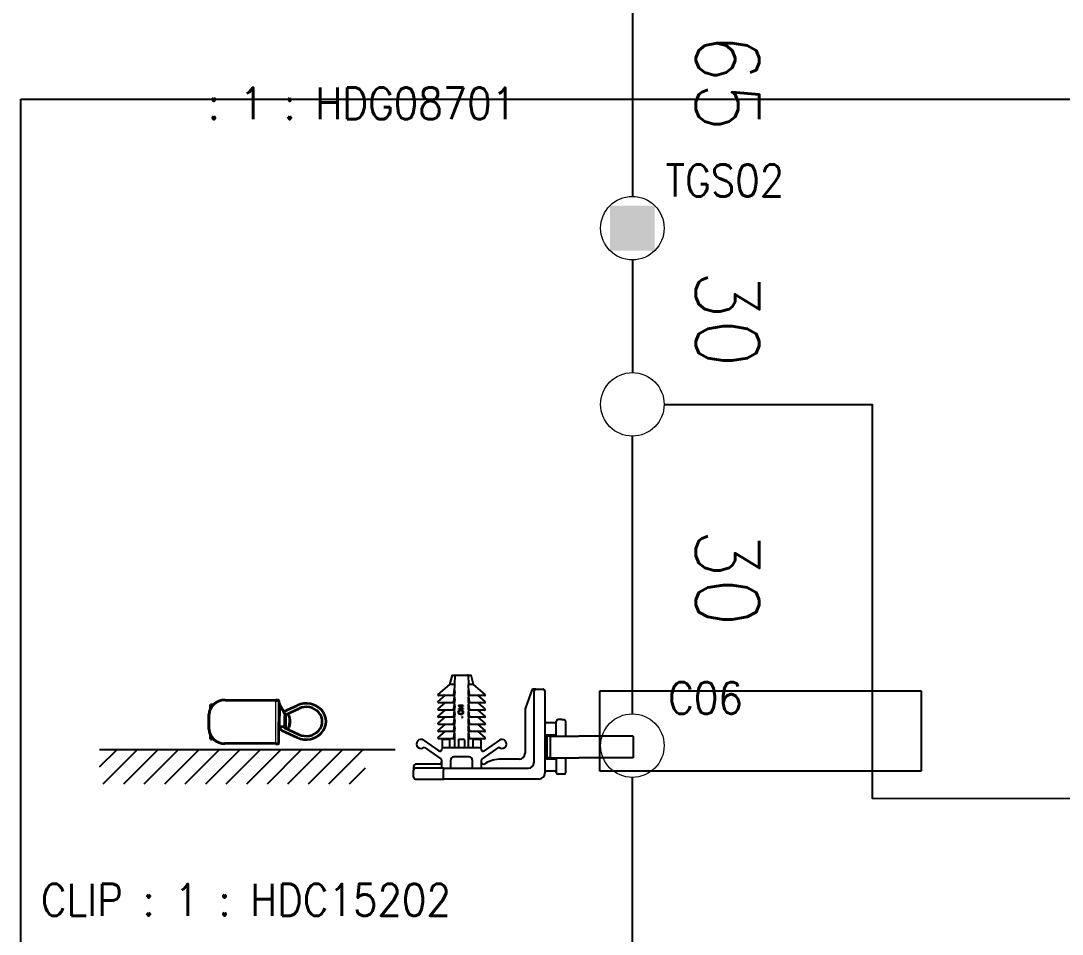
# Model space of a CAD drawing. Header units: inches. Extents: x 47316 to 59086, y 3141 to 11743.
# Drawn here: x 50892.7 to 50974.7, y 4850.4 to 4922.3 of the extents above; entities that cross this region are included whole.
import ezdxf

# ---------------------------------------------------------------- set-up
doc = ezdxf.new("R2010")
doc.units = ezdxf.units.IN
doc.header["$MEASUREMENT"] = 0
doc.layers.add('_BLACK_HOLE', color=7, linetype='Continuous')
doc.styles.get("Standard").update_dxf_attribs({"font": ''})
doc.styles.get('Standard').set_extended_font_data('SimSun')
doc.linetypes.add('_VH_OTCON', pattern='A,0.0001,[7,VeSys.shx,S=0.1,R=0,X=0,Y=0],-0.4,[7,VeSys.shx,S=0.1,R=0,X=0,Y=0],-0.4,["X",Standard,S=1,R=0,X=-0.5,Y=-0.5],-0.0001,[7,VeSys.shx,S=0.1,R=0,X=0,Y=0],-0.4', length=1.2002)

msp = doc.modelspace()

# ---------------------------------------------------------------- linework, layer by layer
at = {"color": 1, "lineweight": -3}
for p, q in [((50892.671, 4916.132), (51038.876, 4916.132)), ((50892.671, 4815.584), (50892.671, 4916.132)), ((50938.301, 4869.523), (50963.604, 4869.523)), ((50938.301, 4863.2), (50938.301, 4869.523)), ((50963.604, 4869.523), (50963.604, 4863.2)), ((50963.604, 4863.2), (50938.301, 4863.2))]:
    msp.add_line(p, q, dxfattribs=at)
at = {"color": 142, "linetype": '_VH_OTCON', "lineweight": -3, "ltscale": 5}
msp.add_lwpolyline([(50943.355, 4892.083), (50959.76, 4892.083), (50959.76, 4861.069), (51082.531, 4861.032)], dxfattribs=at)
at = {"color": 40, "linetype": 'Continuous', "lineweight": 15}
msp.add_circle((50940.855, 4892.083), 2.5, dxfattribs=at)
at = {"layer": '_BLACK_HOLE', "linetype": '_VH_OTCON', "lineweight": -3, "ltscale": 5}
for p, q in [((50940.855, 4927.272), (50940.855, 4908.464)), ((50940.855, 4903.464), (50940.855, 4894.583)), ((50940.855, 4867.716), (50940.855, 4889.583)), ((50940.855, 4807.379), (50940.855, 4862.716))]:
    msp.add_line(p, q, dxfattribs=at)
at = {"layer": '_BLACK_HOLE', "lineweight": -3, "ltscale": 0.040501}
msp.add_line((50926.645, 4870.757), (50926.447, 4870.018), dxfattribs=at)
at = {"layer": '_BLACK_HOLE', "lineweight": -3, "ltscale": 0.012062}
for p, q in [((50926.645, 4870.757), (50926.873, 4870.757)), ((50927.912, 4870.757), (50928.14, 4870.757))]:
    msp.add_line(p, q, dxfattribs=at)
at = {"layer": '_BLACK_HOLE', "lineweight": -3, "ltscale": 0.039137}
for p, q in [((50926.873, 4870.757), (50926.852, 4870.018)), ((50927.912, 4870.757), (50927.933, 4870.018))]:
    msp.add_line(p, q, dxfattribs=at)
at = {"layer": '_BLACK_HOLE', "lineweight": -3, "ltscale": 0.002583}
for p, q in [((50926.873, 4870.757), (50926.922, 4870.757)), ((50927.912, 4870.757), (50927.863, 4870.757))]:
    msp.add_line(p, q, dxfattribs=at)
at = {"layer": '_BLACK_HOLE', "lineweight": -3, "ltscale": 0.04981}
msp.add_line((50926.922, 4870.757), (50927.863, 4870.757), dxfattribs=at)
at = {"layer": '_BLACK_HOLE', "lineweight": -3, "ltscale": 0.040472}
msp.add_line((50928.338, 4870.018), (50928.14, 4870.757), dxfattribs=at)
at = {"layer": '_BLACK_HOLE', "lineweight": -3, "ltscale": 0.063596}
msp.add_line((50926.447, 4870.018), (50925.527, 4869.245), dxfattribs=at)
at = {"layer": '_BLACK_HOLE', "lineweight": -3, "ltscale": 0.02144}
msp.add_line((50926.852, 4870.018), (50926.447, 4870.018), dxfattribs=at)
at = {"layer": '_BLACK_HOLE', "lineweight": -3, "ltscale": 0.00791}
for p, q in [((50926.853, 4869.452), (50926.853, 4869.601)), ((50927.933, 4869.452), (50927.933, 4869.601)), ((50926.853, 4868.885), (50926.853, 4869.034)), ((50927.933, 4868.885), (50927.933, 4869.034)), ((50926.853, 4868.318), (50926.853, 4868.467)), ((50927.933, 4868.318), (50927.933, 4868.467)), ((50926.853, 4867.751), (50926.853, 4867.9)), ((50926.853, 4867.184), (50926.853, 4867.333)), ((50927.933, 4867.751), (50927.933, 4867.9)), ((50927.933, 4867.184), (50927.933, 4867.333)), ((50926.853, 4866.617), (50926.853, 4866.766)), ((50927.933, 4866.617), (50927.933, 4866.766))]:
    msp.add_line(p, q, dxfattribs=at)
at = {"layer": '_BLACK_HOLE', "lineweight": -3, "ltscale": 0.021429}
msp.add_line((50928.338, 4870.018), (50927.933, 4870.017), dxfattribs=at)
at = {"layer": '_BLACK_HOLE', "lineweight": -3, "ltscale": 0.063616}
msp.add_line((50929.259, 4869.245), (50928.338, 4870.018), dxfattribs=at)
at = {"layer": '_BLACK_HOLE', "lineweight": -3, "ltscale": 0.015354}
msp.add_line((50932.934, 4869.577), (50932.834, 4869.305), dxfattribs=at)
at = {"layer": '_BLACK_HOLE', "lineweight": -3, "ltscale": 0.009748}
msp.add_line((50933.251, 4869.671), (50933.067, 4869.671), dxfattribs=at)
at = {"layer": '_BLACK_HOLE', "lineweight": -3, "ltscale": 0.03}
for p, q in [((50933.251, 4869.671), (50933.818, 4869.671)), ((50923.613, 4862.726), (50923.613, 4863.293)), ((50925.975, 4862.726), (50925.975, 4863.293))]:
    msp.add_line(p, q, dxfattribs=at)
at = {"layer": '_BLACK_HOLE', "lineweight": 35, "ltscale": 0.3975}
for p, q in [((50908.758, 4868.804, 0), (50912.767, 4868.793, 0)), ((50912.758, 4865.359, 0), (50908.749, 4865.369, 0))]:
    msp.add_line(p, q, dxfattribs=at)
at = {"layer": '_BLACK_HOLE', "lineweight": 13, "ltscale": 0.0075}
for p, q in [((50908.758, 4868.735, 0), (50908.758, 4868.804, 0)), ((50912.767, 4868.793, 0), (50912.767, 4868.725, 0)), ((50913.018, 4868.273, 0), (50913.094, 4868.273, 0)), ((50907.569, 4867.662, 0), (50907.494, 4867.663, 0)), ((50913.804, 4867.597, 0), (50913.733, 4867.573, 0)), ((50907.566, 4866.518, 0), (50907.491, 4866.518, 0)), ((50913.014, 4866.755, 0), (50913.09, 4866.754, 0)), ((50913.09, 4866.754, 0), (50913.09, 4866.686, 0)), ((50913.569, 4866.692, 0), (50913.493, 4866.692, 0)), ((50913.802, 4866.641, 0), (50913.731, 4866.665, 0)), ((50908.749, 4865.438, 0), (50908.749, 4865.369, 0)), ((50912.758, 4865.427, 0), (50912.758, 4865.359, 0))]:
    msp.add_line(p, q, dxfattribs=at)
at = {"layer": '_BLACK_HOLE', "lineweight": 13, "ltscale": 0.3975}
for p, q in [((50908.758, 4868.735, 0), (50912.767, 4868.725, 0)), ((50912.758, 4865.427, 0), (50908.749, 4865.438, 0))]:
    msp.add_line(p, q, dxfattribs=at)
at = {"layer": '_BLACK_HOLE', "lineweight": 35, "ltscale": 0.0175}
for p, q in [((50912.944, 4868.793, 0), (50912.767, 4868.793, 0)), ((50912.758, 4865.359, 0), (50912.935, 4865.358, 0))]:
    msp.add_line(p, q, dxfattribs=at)
at = {"layer": '_BLACK_HOLE', "lineweight": -3, "ltscale": 0.0025}
for p, q in [((50925.527, 4869.245), (50925.527, 4869.198)), ((50926.767, 4869.198), (50926.767, 4869.245)), ((50928.019, 4869.198), (50928.019, 4869.245)), ((50929.259, 4869.198), (50929.259, 4869.245)), ((50925.527, 4868.679), (50925.527, 4868.631)), ((50925.527, 4868.112), (50925.527, 4868.064)), ((50926.767, 4868.631), (50926.767, 4868.679)), ((50926.767, 4868.064), (50926.767, 4868.112)), ((50928.019, 4868.631), (50928.019, 4868.679)), ((50928.019, 4868.064), (50928.019, 4868.112)), ((50929.259, 4868.631), (50929.259, 4868.679)), ((50929.259, 4868.064), (50929.259, 4868.112)), ((50925.527, 4867.545), (50925.527, 4867.497)), ((50926.767, 4867.497), (50926.767, 4867.545)), ((50928.019, 4867.497), (50928.019, 4867.545)), ((50929.259, 4867.497), (50929.259, 4867.545)), ((50925.527, 4866.978), (50925.527, 4866.93)), ((50925.527, 4866.411), (50925.527, 4866.364)), ((50926.767, 4866.93), (50926.767, 4866.978)), ((50926.767, 4866.364), (50926.767, 4866.411)), ((50928.019, 4866.93), (50928.019, 4866.978)), ((50928.019, 4866.364), (50928.019, 4866.411)), ((50929.259, 4866.93), (50929.259, 4866.978)), ((50929.259, 4866.364), (50929.259, 4866.411)), ((50925.527, 4865.844), (50925.527, 4865.797)), ((50926.448, 4865.702), (50926.448, 4865.749)), ((50926.767, 4865.797), (50926.767, 4865.844)), ((50927.157, 4865.655), (50927.157, 4865.702)), ((50927.629, 4865.655), (50927.629, 4865.702)), ((50928.019, 4865.797), (50928.019, 4865.844)), ((50928.338, 4865.702), (50928.338, 4865.749)), ((50929.259, 4865.797), (50929.259, 4865.844))]:
    msp.add_line(p, q, dxfattribs=at)
at = {"layer": '_BLACK_HOLE', "lineweight": -3, "ltscale": 0.038893}
for p, q in [((50926.09, 4869.151), (50925.527, 4868.679)), ((50929.259, 4868.679), (50928.696, 4869.151)), ((50926.09, 4868.584), (50925.527, 4868.112)), ((50926.09, 4868.017), (50925.527, 4867.545)), ((50929.259, 4868.112), (50928.696, 4868.584)), ((50929.259, 4867.545), (50928.696, 4868.017)), ((50926.09, 4867.45), (50925.527, 4866.978)), ((50929.259, 4866.978), (50928.696, 4867.45)), ((50926.09, 4866.883), (50925.527, 4866.411)), ((50926.09, 4866.316), (50925.527, 4865.844)), ((50929.259, 4866.411), (50928.696, 4866.883)), ((50929.259, 4865.844), (50928.696, 4866.316))]:
    msp.add_line(p, q, dxfattribs=at)
at = {"layer": '_BLACK_HOLE', "lineweight": -3, "ltscale": 0.063337}
for p, q in [((50926.771, 4869.151), (50925.574, 4869.151)), ((50929.212, 4869.151), (50928.015, 4869.151)), ((50926.771, 4868.584), (50925.574, 4868.584)), ((50926.771, 4868.017), (50925.574, 4868.017)), ((50929.212, 4868.584), (50928.015, 4868.584)), ((50929.212, 4868.017), (50928.015, 4868.017)), ((50926.771, 4867.45), (50925.574, 4867.45)), ((50929.212, 4867.45), (50928.015, 4867.45)), ((50926.771, 4866.883), (50925.574, 4866.883)), ((50926.771, 4866.316), (50925.574, 4866.316)), ((50929.212, 4866.883), (50928.015, 4866.883)), ((50929.212, 4866.316), (50928.015, 4866.316)), ((50926.771, 4865.749), (50925.574, 4865.749)), ((50929.212, 4865.749), (50928.015, 4865.749))]:
    msp.add_line(p, q, dxfattribs=at)
at = {"layer": '_BLACK_HOLE', "lineweight": -3}
for p, q in [((50926.768, 4869.16), (50926.767, 4869.198)), ((50926.77, 4869.152), (50926.768, 4869.16)), ((50926.77, 4869.151), (50926.77, 4869.152)), ((50926.771, 4869.151), (50926.77, 4869.151)), ((50928.016, 4869.153), (50928.015, 4869.152)), ((50928.015, 4869.152), (50928.015, 4869.151)), ((50928.015, 4869.151), (50928.015, 4869.151)), ((50928.018, 4869.17), (50928.016, 4869.153)), ((50928.019, 4869.198), (50928.018, 4869.17)), ((50926.768, 4868.593), (50926.767, 4868.631)), ((50926.768, 4868.026), (50926.767, 4868.064)), ((50926.77, 4868.585), (50926.768, 4868.593)), ((50926.77, 4868.018), (50926.768, 4868.026)), ((50926.77, 4868.584), (50926.77, 4868.585)), ((50926.771, 4868.584), (50926.77, 4868.584)), ((50926.77, 4868.017), (50926.77, 4868.018)), ((50926.771, 4868.017), (50926.77, 4868.017)), ((50927.151, 4867.906), (50927.179, 4867.956)), ((50927.179, 4867.956), (50927.223, 4867.993)), ((50927.182, 4867.839), (50927.205, 4867.913)), ((50927.205, 4867.913), (50927.239, 4867.945)), ((50927.223, 4867.993), (50927.33, 4868.02)), ((50927.239, 4867.945), (50927.327, 4867.968)), ((50927.327, 4867.968), (50927.353, 4867.969)), ((50927.33, 4868.02), (50927.39, 4868.015)), ((50927.353, 4867.969), (50927.436, 4867.942)), ((50927.39, 4868.015), (50927.446, 4867.992)), ((50927.436, 4867.942), (50927.485, 4867.87)), ((50927.446, 4867.992), (50927.492, 4867.952)), ((50927.492, 4867.952), (50927.522, 4867.898)), ((50928.016, 4868.586), (50928.015, 4868.585)), ((50928.015, 4868.585), (50928.015, 4868.584)), ((50928.015, 4868.584), (50928.015, 4868.584)), ((50928.016, 4868.019), (50928.015, 4868.018)), ((50928.015, 4868.018), (50928.015, 4868.017)), ((50928.015, 4868.017), (50928.015, 4868.017)), ((50928.018, 4868.603), (50928.016, 4868.586)), ((50928.018, 4868.036), (50928.016, 4868.019)), ((50928.019, 4868.631), (50928.018, 4868.603)), ((50928.019, 4868.064), (50928.018, 4868.036)), ((50926.768, 4867.459), (50926.767, 4867.497)), ((50926.77, 4867.451), (50926.768, 4867.459)), ((50926.77, 4867.45), (50926.77, 4867.451)), ((50926.771, 4867.45), (50926.77, 4867.45)), ((50927.139, 4867.845), (50927.151, 4867.906)), ((50927.147, 4867.784), (50927.139, 4867.845)), ((50927.174, 4867.731), (50927.147, 4867.784)), ((50927.217, 4867.692), (50927.174, 4867.731)), ((50927.191, 4867.792), (50927.182, 4867.839)), ((50927.242, 4867.736), (50927.191, 4867.792)), ((50927.33, 4867.659), (50927.217, 4867.692)), ((50927.33, 4867.71), (50927.242, 4867.736)), ((50927.411, 4867.723), (50927.33, 4867.71)), ((50927.382, 4867.663), (50927.33, 4867.659)), ((50927.44, 4867.683), (50927.382, 4867.663)), ((50927.448, 4867.747), (50927.411, 4867.723)), ((50927.488, 4867.722), (50927.44, 4867.683)), ((50927.487, 4867.826), (50927.448, 4867.747)), ((50927.485, 4867.87), (50927.487, 4867.826)), ((50927.519, 4867.775), (50927.488, 4867.722)), ((50927.531, 4867.836), (50927.519, 4867.775)), ((50927.522, 4867.898), (50927.531, 4867.836)), ((50928.016, 4867.452), (50928.015, 4867.451)), ((50928.015, 4867.451), (50928.015, 4867.45)), ((50928.015, 4867.45), (50928.015, 4867.45)), ((50928.018, 4867.469), (50928.016, 4867.452)), ((50928.019, 4867.497), (50928.018, 4867.469)), ((50926.768, 4866.892), (50926.767, 4866.93)), ((50926.768, 4866.325), (50926.767, 4866.364)), ((50926.77, 4866.884), (50926.768, 4866.892)), ((50926.77, 4866.317), (50926.768, 4866.325)), ((50926.771, 4866.883), (50926.77, 4866.884)), ((50926.77, 4866.884), (50926.77, 4866.884)), ((50926.771, 4866.316), (50926.77, 4866.317)), ((50926.77, 4866.317), (50926.77, 4866.317)), ((50928.016, 4866.885), (50928.015, 4866.884)), ((50928.015, 4866.884), (50928.015, 4866.883)), ((50928.015, 4866.883), (50928.015, 4866.883)), ((50928.016, 4866.319), (50928.015, 4866.317)), ((50928.015, 4866.317), (50928.015, 4866.317)), ((50928.015, 4866.317), (50928.015, 4866.316)), ((50928.018, 4866.902), (50928.016, 4866.885)), ((50928.018, 4866.335), (50928.016, 4866.319)), ((50928.019, 4866.93), (50928.018, 4866.902)), ((50928.019, 4866.364), (50928.018, 4866.335)), ((50926.768, 4865.758), (50926.767, 4865.797)), ((50926.77, 4865.75), (50926.768, 4865.758)), ((50926.771, 4865.749), (50926.77, 4865.75)), ((50926.77, 4865.75), (50926.77, 4865.75)), ((50928.016, 4865.752), (50928.015, 4865.75)), ((50928.015, 4865.75), (50928.015, 4865.75)), ((50928.015, 4865.75), (50928.015, 4865.749)), ((50928.018, 4865.769), (50928.016, 4865.752)), ((50928.019, 4865.797), (50928.018, 4865.769))]:
    msp.add_line(p, q, dxfattribs=at)
at = {"layer": '_BLACK_HOLE', "lineweight": -3, "ltscale": 0.000452}
for p, q in [((50926.771, 4869.151), (50926.779, 4869.151)), ((50928.015, 4869.151), (50928.006, 4869.151)), ((50926.771, 4868.584), (50926.779, 4868.584)), ((50926.771, 4868.017), (50926.779, 4868.017)), ((50928.015, 4868.584), (50928.006, 4868.584)), ((50928.015, 4868.017), (50928.006, 4868.017)), ((50926.771, 4867.45), (50926.779, 4867.45)), ((50928.015, 4867.45), (50928.006, 4867.45)), ((50926.771, 4866.883), (50926.779, 4866.883)), ((50926.771, 4866.316), (50926.779, 4866.316)), ((50928.015, 4866.883), (50928.006, 4866.883)), ((50928.015, 4866.316), (50928.006, 4866.316)), ((50926.771, 4865.749), (50926.779, 4865.749)), ((50928.015, 4865.749), (50928.006, 4865.749))]:
    msp.add_line(p, q, dxfattribs=at)
at = {"layer": '_BLACK_HOLE', "lineweight": -3, "ltscale": 0.0627}
msp.add_line((50932.834, 4869.305), (50932.429, 4868.191), dxfattribs=at)
at = {"layer": '_BLACK_HOLE', "lineweight": -3, "ltscale": 0.2975}
msp.add_line((50933.109, 4863.907), (50933.109, 4869.529), dxfattribs=at)
at = {"layer": '_BLACK_HOLE', "lineweight": -3, "ltscale": 0.3425}
msp.add_line((50933.96, 4869.529), (50933.96, 4863.056), dxfattribs=at)
at = {"layer": '_BLACK_HOLE', "lineweight": 35, "ltscale": 0.033014}
for p, q in [((50907.621, 4868.161, 0), (50907.622, 4868.464, 0)), ((50907.615, 4865.716, 0), (50907.615, 4866.018, 0))]:
    msp.add_line(p, q, dxfattribs=at)
at = {"layer": '_BLACK_HOLE', "lineweight": 35, "ltscale": 0.007995}
for p, q in [((50907.622, 4868.464, 0), (50907.703, 4868.464, 0)), ((50907.615, 4865.716, 0), (50907.695, 4865.716, 0))]:
    msp.add_line(p, q, dxfattribs=at)
at = {"layer": '_BLACK_HOLE', "lineweight": 35, "ltscale": 0.015237}
for p, q in [((50907.703, 4868.464, 0), (50907.856, 4868.463, 0)), ((50907.849, 4865.715, 0), (50907.695, 4865.716, 0))]:
    msp.add_line(p, q, dxfattribs=at)
at = {"layer": '_BLACK_HOLE', "lineweight": 13, "ltscale": 0.36}
msp.add_line((50912.758, 4865.427, 0), (50912.767, 4868.725, 0), dxfattribs=at)
at = {"layer": '_BLACK_HOLE', "lineweight": 13, "ltscale": 0.025}
for p, q in [((50912.767, 4868.725, 0), (50913.019, 4868.724, 0)), ((50912.758, 4865.427, 0), (50913.01, 4865.427, 0))]:
    msp.add_line(p, q, dxfattribs=at)
at = {"layer": '_BLACK_HOLE', "lineweight": 35, "ltscale": 0.36}
msp.add_line((50913.01, 4865.427, 0), (50913.019, 4868.724, 0), dxfattribs=at)
at = {"layer": '_BLACK_HOLE', "lineweight": 35, "ltscale": 0.030878}
msp.add_line((50913.027, 4868.549, 0), (50913.094, 4868.273, 0), dxfattribs=at)
at = {"layer": '_BLACK_HOLE', "lineweight": 35, "ltscale": 0.102351}
msp.add_line((50913.027, 4868.549, 0), (50913.487, 4867.71, 0), dxfattribs=at)
at = {"layer": '_BLACK_HOLE', "lineweight": 13, "ltscale": 0.165773}
msp.add_line((50913.094, 4868.273, 0), (50913.09, 4866.754, 0), dxfattribs=at)
at = {"layer": '_BLACK_HOLE', "lineweight": 13, "ltscale": 0.07751}
msp.add_line((50913.442, 4867.637, 0), (50913.094, 4868.273, 0), dxfattribs=at)
at = {"layer": '_BLACK_HOLE', "lineweight": 35, "ltscale": 0.118601}
msp.add_line((50913.386, 4867.894, 0), (50914.454, 4868.383, 0), dxfattribs=at)
at = {"layer": '_BLACK_HOLE', "lineweight": 35, "ltscale": 0.112852}
msp.add_line((50913.574, 4867.672, 0), (50914.59, 4868.138, 0), dxfattribs=at)
at = {"layer": '_BLACK_HOLE', "lineweight": -3, "ltscale": 0.02}
for p, q in [((50927.524, 4868.371), (50927.146, 4868.371)), ((50927.146, 4868.074), (50927.524, 4868.074))]:
    msp.add_line(p, q, dxfattribs=at)
at = {"layer": '_BLACK_HOLE', "lineweight": -3, "ltscale": 0.00272}
msp.add_line((50927.146, 4868.371), (50927.146, 4868.32), dxfattribs=at)
at = {"layer": '_BLACK_HOLE', "lineweight": -3, "ltscale": 0.018888}
msp.add_line((50927.146, 4868.32), (50927.443, 4868.122), dxfattribs=at)
at = {"layer": '_BLACK_HOLE', "lineweight": -3, "ltscale": 0.0157}
msp.add_line((50927.146, 4868.122), (50927.443, 4868.122), dxfattribs=at)
at = {"layer": '_BLACK_HOLE', "lineweight": -3, "ltscale": 0.00254}
for p, q in [((50927.146, 4868.074), (50927.146, 4868.122)), ((50927.524, 4868.371), (50927.524, 4868.323))]:
    msp.add_line(p, q, dxfattribs=at)
at = {"layer": '_BLACK_HOLE', "lineweight": -3, "ltscale": 0.018915}
msp.add_line((50927.524, 4868.125), (50927.227, 4868.323), dxfattribs=at)
at = {"layer": '_BLACK_HOLE', "lineweight": -3, "ltscale": 0.01572}
msp.add_line((50927.227, 4868.323), (50927.524, 4868.323), dxfattribs=at)
at = {"layer": '_BLACK_HOLE', "lineweight": -3, "ltscale": 0.0027}
msp.add_line((50927.524, 4868.125), (50927.524, 4868.074), dxfattribs=at)
at = {"layer": '_BLACK_HOLE', "lineweight": -3, "ltscale": 0.180667}
msp.add_line((50932.401, 4868.03), (50932.401, 4864.616), dxfattribs=at)
at = {"layer": '_BLACK_HOLE', "lineweight": 35, "ltscale": 0.125}
msp.add_line((50907.491, 4866.518, 0), (50907.494, 4867.663, 0), dxfattribs=at)
at = {"layer": '_BLACK_HOLE', "lineweight": 13, "ltscale": 0.125}
msp.add_line((50907.566, 4866.518, 0), (50907.569, 4867.662, 0), dxfattribs=at)
at = {"layer": '_BLACK_HOLE', "lineweight": 13, "ltscale": 0.086693}
for p, q in [((50913.418, 4866.754, 0), (50913.42, 4867.548, 0)), ((50913.496, 4867.547, 0), (50913.493, 4866.753, 0))]:
    msp.add_line(p, q, dxfattribs=at)
at = {"layer": '_BLACK_HOLE', "lineweight": 13, "ltscale": 0.007474}
for p, q in [((50913.496, 4867.547, 0), (50913.42, 4867.548, 0)), ((50913.511, 4867.608, 0), (50913.442, 4867.637, 0)), ((50913.571, 4867.547, 0), (50913.496, 4867.547, 0)), ((50913.493, 4866.753, 0), (50913.418, 4866.754, 0))]:
    msp.add_line(p, q, dxfattribs=at)
at = {"layer": '_BLACK_HOLE', "lineweight": 13, "ltscale": 0.093385}
msp.add_line((50913.571, 4867.547, 0), (50913.569, 4866.692, 0), dxfattribs=at)
at = {"layer": '_BLACK_HOLE', "lineweight": -3, "ltscale": 0.0028}
for p, q in [((50927.477, 4867.489), (50927.424, 4867.489)), ((50927.424, 4867.489), (50927.424, 4867.436)), ((50927.424, 4867.436), (50927.477, 4867.436)), ((50927.477, 4867.489), (50927.477, 4867.436))]:
    msp.add_line(p, q, dxfattribs=at)
at = {"layer": '_BLACK_HOLE', "lineweight": -3, "ltscale": 0.000874}
for p, q in [((50934.855, 4867.113), (50934.858, 4867.129)), ((50934.855, 4863.11), (50934.858, 4863.094))]:
    msp.add_line(p, q, dxfattribs=at)
at = {"layer": '_BLACK_HOLE', "lineweight": -3, "ltscale": 0.000326}
for p, q in [((50934.857, 4867.113), (50934.857, 4867.119)), ((50934.857, 4863.11), (50934.857, 4863.104))]:
    msp.add_line(p, q, dxfattribs=at)
at = {"layer": '_BLACK_HOLE', "lineweight": -3, "ltscale": 0.000434}
for p, q in [((50934.857, 4867.105), (50934.857, 4867.113)), ((50934.857, 4863.118), (50934.857, 4863.11))]:
    msp.add_line(p, q, dxfattribs=at)
at = {"layer": '_BLACK_HOLE', "lineweight": -3, "ltscale": 0.05549}
for p, q in [((50934.857, 4865.962), (50934.857, 4867.105)), ((50934.857, 4864.261), (50934.857, 4863.118))]:
    msp.add_line(p, q, dxfattribs=at)
at = {"layer": '_BLACK_HOLE', "lineweight": -3, "ltscale": 0.016096}
for p, q in [((50935.303, 4867.261), (50934.999, 4867.261)), ((50935.303, 4862.962), (50934.999, 4862.962))]:
    msp.add_line(p, q, dxfattribs=at)
at = {"layer": '_BLACK_HOLE', "lineweight": -3, "ltscale": 0.008904}
for p, q in [((50935.303, 4867.261), (50935.472, 4867.261)), ((50935.472, 4862.962), (50935.303, 4862.962))]:
    msp.add_line(p, q, dxfattribs=at)
at = {"layer": '_BLACK_HOLE', "lineweight": -3, "ltscale": 0.061258}
msp.add_line((50935.613, 4865.962), (50935.613, 4867.119), dxfattribs=at)
at = {"layer": '_BLACK_HOLE', "lineweight": 13, "ltscale": 0.032552}
msp.add_line((50913.09, 4866.754, 0), (50913.418, 4866.754, 0), dxfattribs=at)
at = {"layer": '_BLACK_HOLE', "lineweight": 35, "ltscale": 0.0325}
msp.add_line((50913.417, 4866.685, 0), (50913.09, 4866.686, 0), dxfattribs=at)
at = {"layer": '_BLACK_HOLE', "lineweight": 35, "ltscale": 0.007531}
msp.add_line((50913.102, 4866.686, 0), (50913.102, 4866.617, 0), dxfattribs=at)
at = {"layer": '_BLACK_HOLE', "lineweight": 35, "ltscale": 0.13443}
msp.add_line((50913.24, 4866.412, 0), (50914.447, 4865.851, 0), dxfattribs=at)
at = {"layer": '_BLACK_HOLE', "lineweight": 35, "ltscale": 0.004462}
msp.add_line((50913.405, 4866.685, 0), (50913.405, 4866.644, 0), dxfattribs=at)
at = {"layer": '_BLACK_HOLE', "lineweight": 35, "ltscale": 0.131361}
msp.add_line((50913.405, 4866.644, 0), (50914.585, 4866.096, 0), dxfattribs=at)
at = {"layer": '_BLACK_HOLE', "lineweight": 13, "ltscale": 0.002998}
msp.add_line((50913.417, 4866.726, 0), (50913.418, 4866.754, 0), dxfattribs=at)
at = {"layer": '_BLACK_HOLE', "lineweight": 13, "ltscale": 0.004503}
msp.add_line((50913.417, 4866.726, 0), (50913.417, 4866.685, 0), dxfattribs=at)
at = {"layer": '_BLACK_HOLE', "lineweight": 35, "ltscale": 0.0075}
msp.add_line((50913.493, 4866.685, 0), (50913.417, 4866.685, 0), dxfattribs=at)
at = {"layer": '_BLACK_HOLE', "lineweight": 13, "ltscale": 0.005995}
msp.add_line((50913.493, 4866.753, 0), (50913.493, 4866.698, 0), dxfattribs=at)
at = {"layer": '_BLACK_HOLE', "lineweight": 35, "ltscale": 0.000698}
msp.add_line((50913.493, 4866.692, 0), (50913.493, 4866.698, 0), dxfattribs=at)
at = {"layer": '_BLACK_HOLE', "lineweight": 35, "ltscale": 0.000807}
msp.add_line((50913.493, 4866.685, 0), (50913.493, 4866.692, 0), dxfattribs=at)
at = {"layer": '_BLACK_HOLE', "lineweight": 35, "ltscale": 0.00011}
msp.add_line((50913.502, 4866.643, 0), (50913.503, 4866.642, 0), dxfattribs=at)
at = {"layer": '_BLACK_HOLE', "lineweight": -3, "ltscale": 0.032552}
for p, q in [((50934.717, 4867.001), (50934.101, 4867.001)), ((50934.101, 4863.222), (50934.717, 4863.222))]:
    msp.add_line(p, q, dxfattribs=at)
at = {"layer": '_BLACK_HOLE', "lineweight": -3, "ltscale": 0.077756}
for p, q in [((50924.407, 4865.638), (50925.611, 4864.795)), ((50930.379, 4865.638), (50929.175, 4864.795))]:
    msp.add_line(p, q, dxfattribs=at)
at = {"layer": '_BLACK_HOLE', "lineweight": -3, "ltscale": 0.034397}
for p, q in [((50925.881, 4865.655), (50925.881, 4865.005)), ((50928.905, 4865.655), (50928.905, 4865.005))]:
    msp.add_line(p, q, dxfattribs=at)
at = {"layer": '_BLACK_HOLE', "lineweight": -3, "ltscale": 0.029088}
for p, q in [((50926.478, 4865.702), (50925.928, 4865.702)), ((50928.857, 4865.702), (50928.308, 4865.702))]:
    msp.add_line(p, q, dxfattribs=at)
at = {"layer": '_BLACK_HOLE', "lineweight": -3, "ltscale": 0.035}
for p, q in [((50926.478, 4865.041), (50926.478, 4865.702)), ((50928.308, 4865.041), (50928.308, 4865.702)), ((50926.542, 4863.434), (50926.542, 4864.096)), ((50928.243, 4864.096), (50928.243, 4863.434))]:
    msp.add_line(p, q, dxfattribs=at)
at = {"layer": '_BLACK_HOLE', "lineweight": -3, "ltscale": 0.061316}
for p, q in [((50926.853, 4865.041), (50926.853, 4866.199)), ((50927.933, 4865.041), (50927.933, 4866.199))]:
    msp.add_line(p, q, dxfattribs=at)
at = {"layer": '_BLACK_HOLE', "lineweight": -3, "ltscale": 0.025}
msp.add_line((50927.629, 4865.702), (50927.157, 4865.702), dxfattribs=at)
at = {"layer": '_BLACK_HOLE', "lineweight": -3, "ltscale": 0.0325}
for p, q in [((50927.157, 4865.655), (50927.157, 4865.041)), ((50927.629, 4865.655), (50927.629, 4865.041))]:
    msp.add_line(p, q, dxfattribs=at)
at = {"layer": '_BLACK_HOLE', "lineweight": -3, "ltscale": 0.0075}
for p, q in [((50933.96, 4866.056), (50934.101, 4866.056)), ((50934.101, 4864.167), (50933.96, 4864.167)), ((50925.975, 4863.434), (50925.975, 4863.293)), ((50925.975, 4862.584), (50925.975, 4862.726))]:
    msp.add_line(p, q, dxfattribs=at)
at = {"layer": '_BLACK_HOLE', "lineweight": -3, "ltscale": 0.1}
msp.add_line((50934.044, 4864.167), (50934.044, 4866.056), dxfattribs=at)
at = {"layer": '_BLACK_HOLE', "lineweight": -3, "ltscale": 0.034031}
msp.add_line((50934.101, 4866.056), (50934.857, 4866.056), dxfattribs=at)
at = {"layer": '_BLACK_HOLE', "lineweight": -3, "ltscale": 0.09}
for p, q in [((50934.126, 4865.962), (50934.126, 4864.261)), ((50934.384, 4865.962), (50934.384, 4864.261)), ((50940.905, 4865.962), (50940.905, 4864.261))]:
    msp.add_line(p, q, dxfattribs=at)
at = {"layer": '_BLACK_HOLE', "lineweight": -3, "ltscale": 0.013679}
for p, q in [((50934.384, 4865.962), (50934.126, 4865.962)), ((50934.384, 4864.261), (50934.126, 4864.261))]:
    msp.add_line(p, q, dxfattribs=at)
at = {"layer": '_BLACK_HOLE', "lineweight": -3, "ltscale": 0.119857}
for p, q in [((50934.384, 4865.962), (50936.649, 4865.962)), ((50934.384, 4864.261), (50936.649, 4864.261))]:
    msp.add_line(p, q, dxfattribs=at)
at = {"layer": '_BLACK_HOLE', "lineweight": -3, "ltscale": 0.005008}
for p, q in [((50934.413, 4866.056), (50934.413, 4865.962)), ((50934.497, 4865.962), (50934.497, 4866.056))]:
    msp.add_line(p, q, dxfattribs=at)
at = {"layer": '_BLACK_HOLE', "lineweight": -3, "ltscale": 0.225189}
for p, q in [((50940.905, 4865.962), (50936.649, 4865.962)), ((50940.905, 4864.261), (50936.649, 4864.261))]:
    msp.add_line(p, q, dxfattribs=at)
at = {"layer": '_BLACK_HOLE'}
for p, q in [((50898.872, 4863.536, 0), (50900.249, 4864.913, 0)), ((50898.872, 4864.913, 0), (50922.175, 4864.913, 0)), ((50899.162, 4862.21, 0), (50901.865, 4864.913, 0)), ((50900.778, 4862.21, 0), (50903.481, 4864.913, 0)), ((50902.395, 4862.21, 0), (50905.098, 4864.913, 0)), ((50904.011, 4862.21, 0), (50906.714, 4864.913, 0)), ((50905.627, 4862.21, 0), (50908.331, 4864.913, 0)), ((50907.244, 4862.21, 0), (50909.947, 4864.913, 0)), ((50908.86, 4862.21, 0), (50911.564, 4864.913, 0)), ((50910.477, 4862.21, 0), (50913.18, 4864.913, 0)), ((50912.093, 4862.21, 0), (50914.797, 4864.913, 0)), ((50913.71, 4862.21, 0), (50916.413, 4864.913, 0)), ((50915.326, 4862.21, 0), (50918.029, 4864.913, 0)), ((50916.943, 4862.21, 0), (50919.646, 4864.913, 0)), ((50918.559, 4862.21, 0), (50919.816, 4863.466, 0))]:
    msp.add_line(p, q, dxfattribs=at)
at = {"layer": '_BLACK_HOLE', "lineweight": -3, "ltscale": 0.084341}
for p, q in [((50924.448, 4865.091), (50925.753, 4864.176)), ((50930.338, 4865.091), (50929.032, 4864.176))]:
    msp.add_line(p, q, dxfattribs=at)
at = {"layer": '_BLACK_HOLE', "lineweight": -3, "ltscale": 0.150028}
msp.add_line((50928.81, 4865.041), (50925.975, 4865.041), dxfattribs=at)
at = {"layer": '_BLACK_HOLE', "lineweight": -3, "ltscale": 0.031073}
for p, q in [((50925.834, 4863.434), (50925.834, 4864.022)), ((50928.952, 4864.022), (50928.952, 4863.434))]:
    msp.add_line(p, q, dxfattribs=at)
at = {"layer": '_BLACK_HOLE', "lineweight": -3, "ltscale": 0.065}
msp.add_line((50928.007, 4864.332), (50926.779, 4864.332), dxfattribs=at)
at = {"layer": '_BLACK_HOLE', "lineweight": -3, "ltscale": 0.003827}
msp.add_line((50929.298, 4863.827), (50929.235, 4863.79), dxfattribs=at)
at = {"layer": '_BLACK_HOLE', "lineweight": -3, "ltscale": 0.076686}
msp.add_line((50931.928, 4864.143), (50930.479, 4864.143), dxfattribs=at)
at = {"layer": '_BLACK_HOLE', "lineweight": -3, "ltscale": 0.04}
msp.add_line((50934.101, 4864.167), (50934.857, 4864.167), dxfattribs=at)
at = {"layer": '_BLACK_HOLE', "lineweight": -3, "ltscale": 0.004992}
for p, q in [((50934.413, 4864.261), (50934.413, 4864.167)), ((50934.497, 4864.167), (50934.497, 4864.261))]:
    msp.add_line(p, q, dxfattribs=at)
at = {"layer": '_BLACK_HOLE', "lineweight": -3, "ltscale": 0.061242}
msp.add_line((50935.613, 4863.104), (50935.613, 4864.261), dxfattribs=at)
at = {"layer": '_BLACK_HOLE', "lineweight": -3, "ltscale": 0.0125}
msp.add_line((50923.613, 4863.529), (50923.613, 4863.293), dxfattribs=at)
at = {"layer": '_BLACK_HOLE', "lineweight": -3, "ltscale": 0.1175}
for p, q in [((50925.975, 4863.434), (50923.755, 4863.434)), ((50923.755, 4862.584), (50925.975, 4862.584))]:
    msp.add_line(p, q, dxfattribs=at)
at = {"layer": '_BLACK_HOLE', "lineweight": -3, "ltscale": 0.095}
msp.add_line((50925.645, 4863.765), (50923.849, 4863.765), dxfattribs=at)
at = {"layer": '_BLACK_HOLE', "lineweight": -3, "ltscale": 0.3525}
msp.add_line((50925.975, 4863.434), (50932.637, 4863.434), dxfattribs=at)
at = {"layer": '_BLACK_HOLE', "lineweight": -3, "ltscale": 0.3975}
msp.add_line((50933.487, 4862.584), (50925.975, 4862.584), dxfattribs=at)
at = {"layer": '_BLACK_HOLE', "linetype": 'Continuous', "lineweight": 15}
for centre in [(50940.855, 4905.964), (50940.855, 4865.216)]:
    msp.add_circle(centre, 2.5, dxfattribs=at)
at = {"layer": '_BLACK_HOLE', "lineweight": -3}
for centre, radius, start, end in [((50991.461, 4862.461), 65.049, 173.32853, 174.01317), ((50956.187, 4864.61), 29.756, 170.34422, 171.2222), ((50863.325, 4862.461), 65.049, 5.98683, 6.67148), ((50898.598, 4864.61), 29.756, 8.7778, 9.65578), ((50933.067, 4869.529), 0.142, 106.3712, 160), ((50933.067, 4869.525), 0.146, 90.1863, 106.10209), ((50933.251, 4869.529), 0.142, 106.37171, 180), ((50933.251, 4869.525), 0.146, 90.18419, 106.10273), ((50933.818, 4869.525), 0.146, 73.89727, 89.81581), ((50933.818, 4869.529), 0.142, 360, 73.62829), ((50925.574, 4869.198), 0.0472, 180, 270), ((50991.394, 4861.901), 64.981, 173.32768, 174.01348), ((50991.394, 4861.334), 64.981, 173.32768, 174.01348), ((50956.187, 4864.043), 29.756, 170.34422, 171.2222), ((50863.392, 4861.901), 64.981, 5.98652, 6.67232), ((50898.598, 4864.043), 29.756, 8.7778, 9.65578), ((50863.392, 4861.334), 64.981, 5.98652, 6.67232), ((50929.212, 4869.198), 0.0472, 270, 359.99999), ((50925.574, 4868.631), 0.0472, 180, 270), ((50925.574, 4868.064), 0.0472, 180, 270), ((50991.394, 4860.767), 64.981, 173.32768, 174.01348), ((50956.187, 4863.476), 29.756, 170.34422, 171.2222), ((50898.598, 4863.476), 29.756, 8.7778, 9.65578), ((50863.392, 4860.767), 64.981, 5.98652, 6.67232), ((50929.212, 4868.631), 0.0472, 270, 359.99999), ((50929.212, 4868.064), 0.0472, 270, 359.99999), ((50932.873, 4868.03), 0.472, 160, 180), ((50925.574, 4867.497), 0.0472, 180, 270), ((50991.394, 4860.201), 64.981, 173.32768, 174.01348), ((50991.394, 4859.634), 64.981, 173.32768, 174.01348), ((50956.187, 4862.909), 29.756, 170.34422, 171.2222), ((50956.187, 4862.342), 29.756, 170.34422, 171.2222), ((50898.598, 4862.909), 29.756, 8.7778, 9.65578), ((50863.392, 4860.201), 64.981, 5.98652, 6.67232), ((50898.598, 4862.342), 29.756, 8.7778, 9.65578), ((50863.392, 4859.634), 64.981, 5.98652, 6.67232), ((50929.212, 4867.497), 0.0472, 270, 359.99999), ((50934.101, 4867.143), 0.142, 180, 270), ((50934.101, 4867.143), 0.142, 180.23199, 269.81538), ((50934.717, 4867.143), 0.142, 270, 347.73654), ((50934.999, 4867.119), 0.142, 90, 180), ((50935.472, 4867.119), 0.142, 360, 90), ((50925.574, 4866.93), 0.0472, 180, 270), ((50925.574, 4866.364), 0.0472, 180, 270), ((50991.394, 4859.067), 64.981, 173.32768, 174.01348), ((50956.187, 4861.775), 29.756, 170.34422, 171.2222), ((50898.598, 4861.775), 29.756, 8.7778, 9.65578), ((50863.392, 4859.067), 64.981, 5.98652, 6.67232), ((50929.212, 4866.93), 0.0472, 270, 359.99999), ((50929.212, 4866.364), 0.0472, 270, 359.99999), ((50924.204, 4865.348), 0.354, 55, 313.46304), ((50925.574, 4865.797), 0.0472, 180, 270), ((50925.928, 4865.655), 0.0472, 90, 180), ((50956.187, 4861.208), 29.756, 170.34422, 171.2222), ((50898.598, 4861.208), 29.756, 8.7778, 9.65578), ((50928.857, 4865.655), 0.0472, 0, 90), ((50929.212, 4865.797), 0.0472, 270, 360), ((50930.582, 4865.348), 0.354, 226.53696, 125), ((50925.692, 4864.911), 0.142, 235, 357.50115), ((50925.975, 4864.899), 0.142, 90, 177.50115), ((50928.81, 4864.899), 0.142, 2.49885, 90), ((50929.094, 4864.911), 0.142, 182.49885, 305), ((50925.645, 4863.954), 0.189, 270, 359.99981), ((50925.645, 4864.022), 0.189, 360, 55), ((50926.779, 4864.096), 0.236, 90, 180), ((50928.007, 4864.096), 0.236, 0, 90), ((50929.141, 4864.022), 0.189, 125, 180), ((50929.141, 4863.954), 0.189, 180, 300), ((50930.479, 4861.781), 2.362, 90, 120), ((50931.928, 4864.616), 0.472, 270, 360), ((50932.637, 4863.907), 0.472, 270, 360), ((50923.849, 4863.529), 0.236, 90, 180), ((50923.755, 4863.293), 0.142, 90, 180), ((50933.487, 4863.056), 0.472, 270, 0), ((50934.101, 4863.08), 0.142, 90, 180), ((50934.101, 4863.08), 0.142, 90.18464, 179.77656), ((50934.717, 4863.08), 0.142, 12.26346, 90), ((50934.999, 4863.104), 0.142, 180, 270), ((50935.472, 4863.104), 0.142, 270, 360), ((50923.755, 4862.726), 0.142, 180, 270)]:
    msp.add_arc(centre, radius, start, end, dxfattribs=at)
at = {"layer": '_BLACK_HOLE', "lineweight": 35}
for centre, major_axis, ratio, start_param, end_param in [((50908.755, 4867.659, 0), (-1.261, 0.003), 0.908016, 4.712389, 6.283185), ((50912.944, 4868.724, 0), (-0.0757, 0.0002), 0.908016, 3.141593, 4.712389), ((50913.095, 4868.58, 0), (-0.0757, 0.0002), 0.908016, 0, 0.464265), ((50915.159, 4867.115, 0), (-1.563, 0.004), 0.908016, 1.100858, 5.182373), ((50915.159, 4867.115, 0), (-1.261, 0.003), 0.908016, 1.100858, 5.182373), ((50913.481, 4867.69, 0), (-0.0568, 0.0453), 0.370181, 1.38332, 3.100313), ((50913.516, 4867.654, 0), (-0.0678, 0.0002), 0.908016, -1.124455, -0.397724), ((50913.555, 4867.74, 0), (-0.0757, 0.0002), 0.908016, 0.464265, 2.0132), ((50913.655, 4867.547, 0), (-0.159, 0), 0.908016, 3.496979, 5.54976), ((50912.385, 4867.123, 0), (-1.513, 0.004), 0.908016, 2.786206, 3.496979), ((50908.752, 4866.514, 0), (-1.261, 0.003), 0.908016, 0, 1.570796), ((50913.089, 4866.617, 0), (-0.0757, 0.0002), 0.908016, 4.712389, 6.283185), ((50913.354, 4866.616, 0), (-0.252, 0.001), 0.908016, 0, 1.100858), ((50913.433, 4866.616, 0), (-0.0757, 0.0002), 0.908016, 3.506031, 4.712389), ((50913.653, 4866.692, 0), (-0.159, 0), 0.908016, 0, 2.786206), ((50912.935, 4865.427, 0), (-0.0757, 0.0002), 0.908016, 1.570796, 3.141593)]:
    msp.add_ellipse(centre, major_axis=major_axis, ratio=ratio, start_param=start_param, end_param=end_param, dxfattribs=at)
at = {"layer": '_BLACK_HOLE', "lineweight": 13}
for centre, major_axis, ratio, start_param, end_param in [((50908.755, 4867.659, 0), (-1.185, 0.003), 0.908016, 4.712389, 6.283185), ((50913.655, 4867.547, 0), (-0.235, 0.001), 0.908016, -0.433817, 0), ((50913.583, 4867.628, 0), (-0.141, 0), 0.908016, -0.404068, -0.071888), ((50913.655, 4867.547, 0), (-0.159, 0), 0.908016, -0.433817, 0), ((50913.657, 4867.547, 0), (-0.162, 0), 0.908016, -0.724914, -0.429856), ((50913.655, 4867.547, 0), (-0.0838, 0.0002), 0.908016, 3.496979, 6.283185), ((50912.385, 4867.123, 0), (-1.437, 0.004), 0.908016, 2.786206, 3.496979), ((50908.752, 4866.514, 0), (-1.185, 0.003), 0.908016, 0, 1.570796), ((50913.417, 4866.699, 0), (-0.0757, 0.0002), 0.362891, 3.141593, 4.712389), ((50913.653, 4866.692, 0), (-0.0838, 0.0002), 0.908016, 0, 2.786206)]:
    msp.add_ellipse(centre, major_axis=major_axis, ratio=ratio, start_param=start_param, end_param=end_param, dxfattribs=at)
at = {"layer": '_BLACK_HOLE', "linetype": 'Continuous', "lineweight": 15, "extrusion": (0, 0, -1)}
msp.add_solid([(-50939.087, 4907.732), (-50939.087, 4904.197), (-50942.623, 4907.732), (-50942.623, 4904.197)], dxfattribs=at)

# ---------------------------------------------------------------- texts
at = {"layer": '_BLACK_HOLE', "color": 7, "linetype": '_VH_OTCON', "lineweight": 18, "ltscale": 5, "char_height": 5, "width": 8.57143, "attachment_point": 1, "rotation": 270}
for s, insert in [('\\Fromans.shx;\\W0.9000000000;\\T1.0000000000;\\o\\l65', (50950.855, 4921.297)), ('\\Fromans.shx;\\W0.9000000000;\\T1.0000000000;\\o\\l30', (50950.855, 4902.667)), ('\\Fromans.shx;\\W0.9000000000;\\T1.0000000000;\\o\\l30', (50950.855, 4882.292))]:
    msp.add_mtext(s, dxfattribs=dict(at, insert=insert))
at = {"layer": '_BLACK_HOLE', "color": 42, "linetype": 'Continuous', "lineweight": 15, "char_height": 2.5, "attachment_point": 1}
for s, insert, width in [('\\Fromans.shx;\\W0.9000000000;\\T1.0000000000;\\o\\l : 1 : HDG08701', (50905.853, 4917.038), 30.85714), ('\\Fromans.shx;\\W0.9000000000;\\T1.0000000000;\\o\\lCLIP : 1 : HDC15202', (50894.254, 4854.32), 38.03571)]:
    msp.add_mtext(s, dxfattribs=dict(at, insert=insert, width=width))
at = {"layer": '_BLACK_HOLE', "color": 21, "linetype": 'Continuous', "lineweight": 15, "char_height": 2.5, "attachment_point": 1}
for s, insert, width in [('\\Fromans.shx;\\W0.9000000000;\\T1.0000000000;\\o\\lTGS02', (50943.462, 4910.964), 10.39286), ('\\Fromans.shx;\\W0.9000000000;\\T1.0000000000;\\o\\lC06', (50943.677, 4870.216), 6.53571)]:
    msp.add_mtext(s, dxfattribs=dict(at, insert=insert, width=width))

doc.saveas('drawing.dxf')
